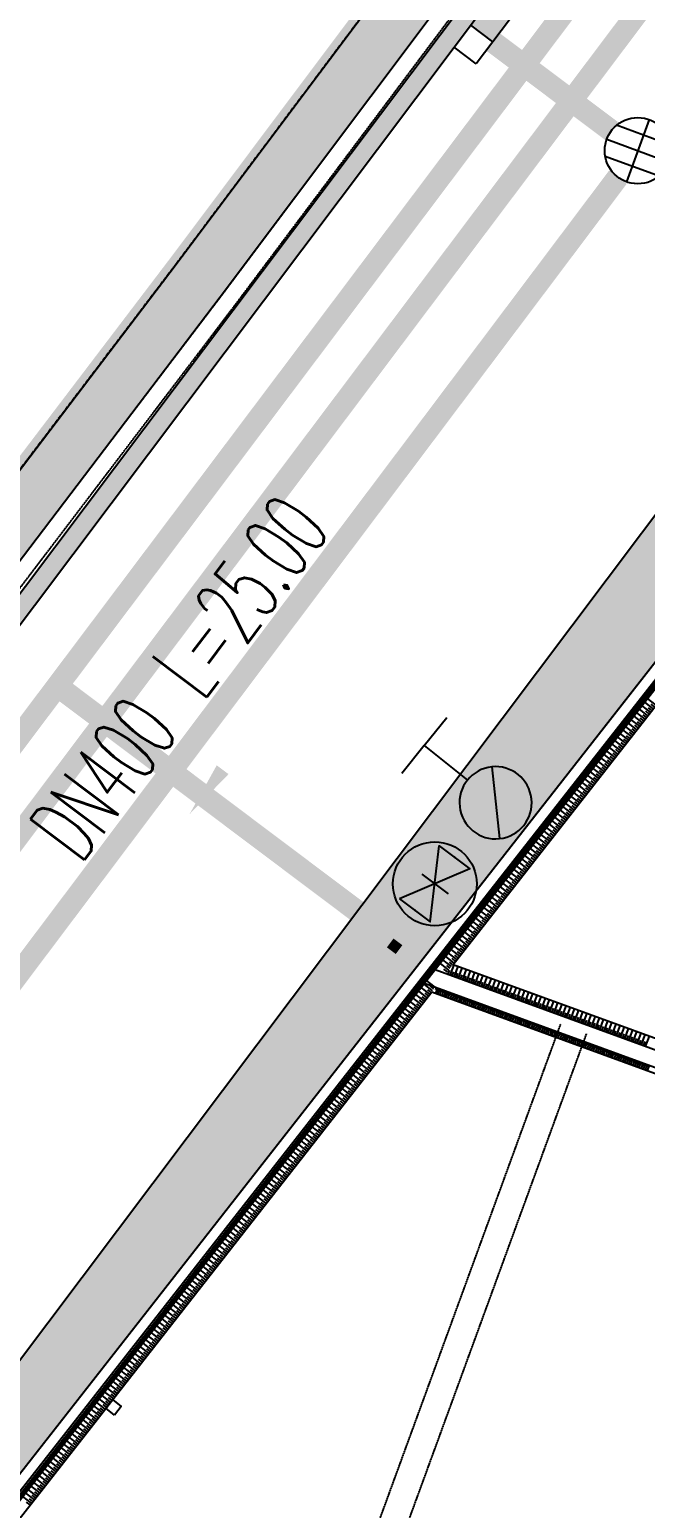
# Model space of a CAD drawing. Extents: x -111898 to 889894, y -2 to 1194865.
# Drawn here: x 615831 to 626985, y 1000651 to 1027442 of the extents above; entities that cross this region are included whole.
import ezdxf

# ---------------------------------------------------------------- set-up
doc = ezdxf.new("R2010")
doc.units = 0
doc.header["$LTSCALE"] = 10
doc.header["$MEASUREMENT"] = 0
for name, pattern in [('10平面$0$DASH', [0.35, 0.25, -0.1]), ('CENTER', [50.8, 31.75, -6.35, 6.35, -6.35]), ('DASH', [0.35, 0.25, -0.1])]:
    doc.linetypes.add(name, pattern=pattern)
doc.layers.get('Defpoints').update_dxf_attribs({"color": 210})
for name, color, linetype in [('0-WALL', 252, 'Continuous'), ('10平面$0$99平面图例外参$0$A-HATCH-2', 251, 'Continuous'), ('10平面$0$A-LIN-V', 9, 'Continuous'), ('10平面$0$A-加建区域', 252, 'Continuous'), ('DIM_雨水', 4, 'Continuous'), ('EQUIP_消火栓', 7, 'Continuous'), ('FM_ZF消防', 1, 'Continuous'), ('Gps-ZF雨水', 4, 'TG_Y'), ('TEXT_雨水', 4, 'Continuous'), ('TWT_雨水口', 4, 'Continuous'), ('WALL', 252, 'Continuous'), ('WELL_雨水', 4, 'Continuous')]:
    doc.layers.add(name, color=color, linetype=linetype)
doc.layers.add('GPS-ZF消防', color=1, linetype='TG_X', lineweight=60)
doc.layers.add('GPS-ZF给水', color=3, linetype='TG_J', lineweight=60)
doc.styles.add('_TWT_PIPEDN', font='SIMPLEX', dxfattribs={"width": 0.6, "height": 3, "bigfont": 'HZTXT'})
doc.styles.add('TG_LINETYPE', font='SIMPLEX', dxfattribs={"width": 0.8, "height": 3.5, "bigfont": 'HZTXT'})
doc.linetypes.add('TG_J', pattern='A,2,-0.3,["J",TG_LINETYPE,S=0.1,R=0,X=-0.23,Y=-0.15],0', length=2.3)
doc.linetypes.add('TG_WX', pattern='A,3,-0.6,["WX",TG_LINETYPE,S=0.1,R=0,X=-0.52,Y=-0.15],0', length=3.6)
doc.linetypes.add('TG_X', pattern='A,5,-0.3,["X",TG_LINETYPE,S=0.1,R=0,X=-0.23,Y=-0.15],0', length=5.3)
doc.linetypes.add('TG_Y', pattern='A,2,-0.3,["Y",TG_LINETYPE,S=0.1,R=0,X=-0.25,Y=-0.15],0', length=2.3)
pattern_1 = [(359.79974, (-824318.4, 704905.5), (1605.5824, 1594.398), [240, -48, 64, -48, 240, -960]), (359.79974, (-824398.3, 704953.8), (1605.5824, 1594.398), [160, -120, 240, -120, 160, -800]), (359.79974, (-823836, 705591.9), (1605.5824, 1594.398), [200, -80, 200, -1120]), (359.79974, (-824634.9, 705914.7), (1605.5824, 1594.398), [80, -160, 80, -1280]), (89.79974, (-824474.9, 705914.1), (-1594.398, 1605.5824), [144, -1456]), (89.79974, (-823998.3, 704952.4), (-1594.398, 1605.5824), [160, -1440]), (89.79974, (-823596, 705591), (-1594.398, 1605.5824), [160, -1440]), (44.79974, (-823790.3, 704935.7), (5.5922, 1599.9902), [160, -2102.7417]), (134.79974, (-824206.3, 704937.2), (-1599.9902, 5.5922), [160, -2102.7417]), (63.23469, (-823838.3, 704943.9), (5.5922, 1599.99023), [160, -3417.7088]), (75.7635, (-823918.27, 704952.15), (5.59221, 1599.99023), [160, -6436.969]), (75.7635, (-823516.03, 705590.75), (5.59221, 1599.99023), [128, -6468.969]), (75.7635, (-824442.9, 705914), (5.59221, 1599.99023), [112, -6484.969]), (103.835987, (-824078.27, 704952.7), (5.59221, 1599.99023), [160, -6436.969]), (103.835987, (-823676.03, 705591.3), (5.59221, 1599.99023), [128, -6468.969]), (103.835987, (-824506.9, 705914.2), (5.59221, 1599.99023), [112, -6484.969]), (116.364795, (-824158.3, 704945), (5.5922, 1599.99023), [160, -3417.7069])]

# ---------------------------------------------------------------- blocks, each defined once
blk = doc.blocks.new('10平面$0$99平面图例外参$0$$LinePat$填挖边坡')
at = {"color": 0}
for p, q in [((0, 0), (0, -1500)), ((300, 0), (300, -600))]:
    blk.add_line(p, q, dxfattribs=at)
at = {"layer": 'Defpoints', "color": 0}
blk.add_point((600, 0), dxfattribs=at)
blk = doc.blocks.new('$TwtSys$00000424')
for p, q in [((-500, 250), (500, 250)), ((-500, -250), (-500, 250)), ((0, -250), (0, 250)), ((500, 250), (500, -250)), ((500, -250), (-500, -250))]:
    blk.add_line(p, q)
blk.add_solid([(0, 250), (500, 250), (0, -250), (500, -250)])
blk = doc.blocks.new('$TWTSYS$00000375')
for p, q in [((0, 0.5, 0), (0, -0.5, 0)), ((0.433, 0.25, 0), (-0.433, 0.25, 0)), ((-0.5, 0, 0), (0.5, 0, 0)), ((0.433, -0.25, 0), (-0.433, -0.25, 0))]:
    blk.add_line(p, q)
blk.add_circle((0, 0, 0), 0.5)
blk = doc.blocks.new('$VALVE$00000296')
for points in [[(-125, 72.2), (-125, -72.2), (125, 72.2), (125, -72.2), (-125, 72.2)], [(0, 60.2), (0, -63.6)]]:
    blk.add_lwpolyline(points)
for p in [(-125, 0), (125, 0)]:
    blk.add_point(p)
blk = doc.blocks.new('$TwtSys$00000385')
for p, q in [((0, 331.4), (-130, 331.4)), ((0, 331.4), (0, 130.8)), ((0, 331.4), (130, 331.4)), ((92.5, 92.5), (-92.5, -92.5))]:
    blk.add_line(p, q)
for start, end in [(315, 135), (135, 315)]:
    blk.add_arc((0, 0), 130.8, start, end)
at = {"color": 0}
for points in [[(-33.9, 126.5), (-126.5, 33.9), (33.9, 126.5), (-126.5, -33.9)], [(-92.6, 92.6), (-92.6, 92.6), (-33.9, 126.5), (-126.5, 33.9)], [(33.9, 126.5), (-126.5, -33.9), (92.6, 92.6), (-92.6, -92.6)]]:
    blk.add_solid(points, dxfattribs=at)

msp = doc.modelspace()

# ---------------------------------------------------------------- hatches: boundary and pattern name
at = {"layer": '0-WALL'}
h = msp.add_hatch(dxfattribs=at)
h.set_pattern_fill('草坪或沼泽', color=8, scale=400, angle=-0.200257)
h.set_pattern_definition(pattern_1)
h.paths.add_polyline_path([(696130.98, 804098.61), (669562.33, 731379.54), (607880.43, 745535.24), (522571.73, 770781.34), (445339.53, 792957.04), (609790.27, 1011755.57), (618487.23, 1023194.24), (653205.56, 1069507.99), (721439.16, 1038957.87), (738262.84, 1027590.63), (761400.89, 1017231.07), (768403.04, 1001909.04), (737294.43, 916764), (736355.16, 917107.18), (742257.75, 933262.65), (741788.31, 933434.17), (745346.31, 941716.12), (767322.91, 1001866.69), (760648.1, 1016472.46), (737774.94, 1026713.42), (720951.27, 1038080.66), (653526.34, 1068268.72), (619285.33, 1022591.71), (610587.99, 1011152.54), (447011.62, 793517.34), (522851.61, 771741.38), (608134.4, 746502.95), (668925.9, 732551.6), (695191.71, 804441.78)])
h.paths.add_polyline_path([(702359.45, 821146.08), (701420.18, 821489.25), (703324.3, 826702.56), (702855.23, 826873.89), (706411.93, 835156.24), (730109.53, 900012.74), (731048.81, 899669.57)])
h = msp.add_hatch(dxfattribs=at)
h.set_pattern_fill('草坪或沼泽', color=8, scale=400, angle=-0.200257)
h.set_pattern_definition([(359.79974, (-824318.4, 704905.5), (1605.5824, 1594.398), [240, -48, 64, -48, 240, -960]), (359.79974, (-824398.3, 704953.8), (1605.5824, 1594.398), [160, -120, 240, -120, 160, -800]), (359.79974, (-823836, 705591.9), (1605.5824, 1594.398), [200, -80, 200, -1120]), (359.79974, (-824634.9, 705914.7), (1605.5824, 1594.398), [80, -160, 80, -1280]), (89.79974, (-824474.9, 705914.1), (-1594.398, 1605.5824), [144, -1456]), (89.79974, (-823998.3, 704952.4), (-1594.398, 1605.5824), [160, -1440]), (89.79974, (-823596, 705591), (-1594.398, 1605.5824), [160, -1440]), (44.79974, (-823790.3, 704935.7), (5.5922, 1599.9902), [160, -2102.7417]), (134.79974, (-824206.3, 704937.2), (-1599.9902, 5.5922), [160, -2102.7417]), (63.23469, (-823838.3, 704943.9), (5.5922, 1599.99023), [160, -3417.7088]), (75.7635, (-823918.27, 704952.15), (5.59221, 1599.99023), [160, -6436.969]), (75.7635, (-823516.03, 705590.75), (5.59221, 1599.99023), [128, -6468.969]), (75.7635, (-824442.9, 705914), (5.59221, 1599.99023), [112, -6484.969]), (103.835987, (-824078.27, 704952.7), (5.59221, 1599.99023), [160, -6436.969]), (103.835987, (-823676.03, 705591.3), (5.59221, 1599.99023), [128, -6468.969]), (103.835987, (-824506.9, 705914.2), (5.59221, 1599.99023), [112, -6484.969]), (116.364795, (-824158.3, 704945), (5.5922, 1599.99023), [160, -3417.7069])])
edge = h.paths.add_edge_path()
edge.add_line((741503.08, 933538.38), (741712.87, 934018.57))
edge.add_line((741712.87, 934018.57), (745060.96, 941812.89))
edge.add_line((745060.96, 941812.89), (766890.86, 1001849.76))
edge.add_line((766890.86, 1001849.76), (760346.98, 1016169.02))
edge.add_line((760346.98, 1016169.02), (737579.78, 1026362.54))
edge.add_line((737579.78, 1026362.54), (720756.11, 1037729.77))
edge.add_line((720756.11, 1037729.77), (653654.65, 1067773.01))
edge.add_line((653654.65, 1067773.01), (467795.25, 820503.81))
edge.add_line((467795.25, 820503.81), (468143.58, 820404.89))
edge.add_line((468143.58, 820404.89), (647181.92, 1058601.18))
edge.add_line((647181.92, 1058601.18), (648464.56, 1058132.56))
edge.add_line((648464.56, 1058132.56), (650350.23, 1063296.8))
edge.add_line((650350.23, 1063296.8), (720796.15, 1037558.69))
edge.add_line((720796.15, 1037558.69), (718909.6, 1032395.07))
edge.add_line((718909.6, 1032395.07), (725484.49, 1029992.9))
edge.add_line((725484.49, 1029992.9), (726513.26, 1032808.65))
edge.add_line((726513.26, 1032808.65), (729331.07, 1031779.14))
edge.add_line((729331.07, 1031779.14), (728302.36, 1028963.46))
edge.add_line((728302.36, 1028963.46), (747084.56, 1022101.19))
edge.add_line((747084.56, 1022101.19), (755217.14, 1018452.95))
edge.add_arc((743028.5, 1006160.87), 17310.64, -14.619994, 45.242091, ccw=False)
edge.add_line((759778.64, 1001791.54), (760685.99, 1001458.08))
edge.add_line((760685.99, 1001458.08), (765094.65, 999847.31))
edge.add_line((765094.65, 999847.31), (740941.69, 933744.02))
edge.add_line((740941.69, 933744.02), (741503.08, 933538.38))
h = msp.add_hatch(dxfattribs=at)
h.set_pattern_fill('草坪或沼泽', color=8, scale=400, angle=-0.200257)
h.set_pattern_definition(pattern_1)
edge = h.paths.add_edge_path()
edge.add_line((603199.85, 981886.33), (605589.45, 988426.73))
edge.add_line((605589.45, 988426.73), (652393.87, 1048233.38))
edge.add_line((652393.87, 1048233.38), (660764.58, 1045175.06))
edge.add_line((660764.58, 1045175.06), (660781.63, 1045221.72))
edge.add_arc((658997.01, 1045873.74), 1900, -20.070288, 69.930039)
edge.add_line((659649.03, 1047658.36), (658395.23, 1048116.44))
edge.add_arc((654982.82, 1038180.77), 10505.34, 71.044954, 143.375781)
edge.add_line((646551.59, 1044447.88), (600318.87, 982938.92))
edge.add_line((600318.87, 982938.92), (603199.85, 981886.33))
at = {"layer": 'GPS-ZF消防', "linetype": 'TG_WX'}
for points in [[(622422.84, 1010975.19), (622302.67, 1010815.32), (622462.54, 1010695.15)], [(622422.84, 1010975.19), (622582.71, 1010855.03), (622462.54, 1010695.15)]]:
    msp.add_hatch(color=256, dxfattribs=at).paths.add_polyline_path(points)

# ---------------------------------------------------------------- linework, layer by layer
at = {"layer": '0-WALL'}
for p, q in [((653654.65, 1067773.01), (467795.25, 820503.81)), ((468143.58, 820404.89), (647181.92, 1058601.18))]:
    msp.add_line(p, q, dxfattribs=at)
at = {"layer": '0-WALL', "color": 1, "linetype": 'DASH', "ltscale": 3, "const_width": 300}
msp.add_lwpolyline([(768403.04, 1001909.04), (761400.89, 1017231.07), (738262.84, 1027590.63), (721439.16, 1038957.87), (653205.56, 1069507.99), (618487.23, 1023194.24), (609790.27, 1011755.57), (445339.53, 792957.04), (522571.73, 770781.34), (607880.43, 745535.24), (669562.33, 731379.54)], close=True, dxfattribs=at)
at = {"layer": '0-WALL', "linetype": 'CENTER', "ltscale": 0.2}
msp.add_lwpolyline([(768403.04, 1001909.04), (761400.89, 1017231.07), (738262.84, 1027590.63), (721439.16, 1038957.87), (653205.56, 1069507.99), (618487.23, 1023194.24), (609790.27, 1011755.57), (445339.53, 792957.04), (522571.73, 770781.34), (607880.43, 745535.24), (669562.33, 731379.54)], close=True, dxfattribs=at)
at = {"layer": '0-WALL'}
msp.add_lwpolyline([(445339.53, 792957.04), (609790.27, 1011755.57), (618487.23, 1023194.24), (653205.56, 1069507.99), (721439.16, 1038957.87), (738262.84, 1027590.63), (761400.89, 1017231.07), (768403.04, 1001909.04), (737294.43, 916764), (736355.16, 917107.18), (742257.75, 933262.65), (741788.31, 933434.17), (745346.31, 941716.12), (767322.91, 1001866.69), (760648.1, 1016472.46), (737774.94, 1026713.42), (720951.27, 1038080.66), (653526.34, 1068268.72), (619285.33, 1022591.71), (610587.99, 1011152.54), (447011.62, 793517.34)], dxfattribs=at)
at = {"layer": '0-WALL', "linetype": 'DASH'}
for points in [[(691451.01, 794203.39), (668925.9, 732551.6), (608134.4, 746502.95), (522851.61, 771741.38), (447011.62, 793517.34), (610587.99, 1011152.54), (619285.33, 1022591.71), (653526.34, 1068268.72), (720951.27, 1038080.66), (737774.94, 1026713.42), (755564.15, 1018748.69), (760648.1, 1016472.46), (767322.91, 1001866.69), (745344.86, 941712.2), (741785.02, 933426.51)], [(691169.23, 794306.34), (668734.97, 732903.21), (608210.59, 746793.26), (522935.58, 772029.4), (447513.25, 793685.43), (610827.31, 1010971.63), (619524.76, 1022410.95), (653622.57, 1067896.93), (720804.9, 1037817.49), (737628.57, 1026450.26), (755441.56, 1018474.88), (760422.26, 1016244.88), (766998.88, 1001853.99), (745065.93, 941822.97), (741509.38, 933544.93)]]:
    msp.add_lwpolyline(points, dxfattribs=at)
at = {"layer": '0-WALL'}
msp.add_lwpolyline([(603199.85, 981886.33), (605589.45, 988426.73), (652393.87, 1048233.38), (660764.58, 1045175.06), (660781.63, 1045221.72, 0.41421524), (659649.03, 1047658.36), (658395.23, 1048116.44, 0.32651635), (646551.59, 1044447.88), (600318.87, 982938.92)], format="xyb", close=True, dxfattribs=at)
at = {"layer": '10平面$0$A-LIN-V', "color": 8}
for p, q in [((623503.94, 1010506.56), (645006.11, 1037982.03)), ((606031.95, 988180.86), (623115.18, 1010009.8))]:
    msp.add_line(p, q, dxfattribs=at)
at = {"layer": '10平面$0$A-加建区域'}
for p, q in [((623503.94, 1010506.56), (640458.38, 1004312.08)), ((623115.18, 1010009.8), (640252.47, 1003748.52))]:
    msp.add_line(p, q, dxfattribs=at)
at = {"layer": 'Defpoints', "color": 1}
msp.add_lwpolyline([(617368.98, 1002342.79), (617211.47, 1002466.06), (617334.73, 1002623.56), (617492.24, 1002500.3)], close=True, dxfattribs=at)
at = {"layer": 'DIM_雨水'}
msp.add_lwpolyline([(620551.24, 1015679.48, 0, 0, 0), (618731.12, 1013230.96, 0, 266.67, 0), (619327.71, 1014033.52, 0, 0, 0)], format="xyseb", dxfattribs=at)
at = {"layer": 'FM_ZF消防'}
msp.add_circle((623170.64, 1011965.76), 760.12, dxfattribs=at)
at = {"layer": 'GPS-ZF消防', "linetype": 'TG_WX', "ltscale": 0.1, "const_width": 400}
for points in [[(616334.42, 1015551.5), (644324.8, 1052765.32)], [(584824.36, 973658.2), (616334.42, 1015551.5)], [(616334.42, 1015551.5), (617189.64, 1014908.68)], [(617189.64, 1014908.68), (622422.84, 1010975.19)], [(623529.19, 1012447.11), (623965.5, 1013027.59)], [(622422.84, 1010975.19), (622808.18, 1011487.87)]]:
    msp.add_lwpolyline(points, dxfattribs=at)
at = {"layer": 'GPS-ZF给水', "ltscale": 0.1, "const_width": 400}
for points in [[(617189.64, 1014908.68), (643811.9, 1050307.76)], [(576699.15, 961069.32), (617189.64, 1014908.68)]]:
    msp.add_lwpolyline(points, dxfattribs=at)
at = {"layer": 'Gps-ZF雨水', "ltscale": 0.1, "const_width": 400}
for points in [[(626368.14, 1025607.56), (624220.55, 1027220.73)], [(612181.93, 1005746.7), (626487.24, 1024767.69)]]:
    msp.add_lwpolyline(points, dxfattribs=at)
at = {"layer": 'WALL', "color": 8}
for p, q in [((622990.91, 1010337.8), (634653.67, 1025240.46)), ((623017.17, 1010317.25), (634679.92, 1025219.92)), ((623043.42, 1010296.71), (634706.17, 1025199.37)), ((623069.67, 1010276.16), (634732.42, 1025178.83)), ((605766.45, 988328.38), (622990.91, 1010337.8)), ((605795.95, 988311.99), (623017.17, 1010317.25)), ((605825.45, 988295.6), (623043.42, 1010296.71)), ((605854.95, 988279.21), (623069.67, 1010276.16)), ((623176.85, 1010413.13), (640389.74, 1004124.23)), ((622982.47, 1010164.75), (640286.79, 1003842.44))]:
    msp.add_line(p, q, dxfattribs=at)
at = {"layer": 'WALL', "color": 8, "linetype": '10平面$0$DASH'}
for p, q in [((609905.08, 966873.59), (625450.8, 1009422.62)), ((610374.71, 966702), (625920.44, 1009251.04))]:
    msp.add_line(p, q, dxfattribs=at)
at = {"layer": 'WALL', "color": 8}
msp.add_lwpolyline([(604744.12, 986113.05), (605589.45, 988426.73), (643379.76, 1036715.16), (643616.01, 1036530.27)], dxfattribs=at)

# ---------------------------------------------------------------- block references
at = {"layer": '10平面$0$99平面图例外参$0$A-HATCH-2', "color": 8}
for p, xscale, yscale, zscale, rotation in [((627029.03, 1015010.92), 0.1335589902895407, 0.1333333333333333, 0.1333333333333333, 231.9534248527315), ((627078.42, 1015074.03), 0.1335589902895407, 0.1333333333333333, 0.1333333333333333, 231.9534248527315), ((627127.81, 1015137.14), 0.1335589902895407, 0.1333333333333333, 0.1333333333333333, 231.9534248527315), ((627177.19, 1015200.24), 0.1335589902895407, 0.1333333333333333, 0.1333333333333333, 231.9534248527315), ((626831.48, 1014758.49), 0.1335589902895407, 0.1333333333333333, 0.1333333333333333, 231.9534248527315), ((626880.87, 1014821.6), 0.1335589902895407, 0.1333333333333333, 0.1333333333333333, 231.9534248527315), ((626930.26, 1014884.71), 0.1335589902895407, 0.1333333333333333, 0.1333333333333333, 231.9534248527315), ((626979.64, 1014947.81), 0.1335589902895407, 0.1333333333333333, 0.1333333333333333, 231.9534248527315), ((626584.54, 1014442.96), 0.1335589902895407, 0.1333333333333333, 0.1333333333333333, 231.9534248527315), ((626633.93, 1014506.06), 0.1335589902895407, 0.1333333333333333, 0.1333333333333333, 231.9534248527315), ((626683.32, 1014569.17), 0.1335589902895407, 0.1333333333333333, 0.1333333333333333, 231.9534248527315), ((626732.71, 1014632.28), 0.1335589902895407, 0.1333333333333333, 0.1333333333333333, 231.9534248527315), ((626782.09, 1014695.39), 0.1335589902895407, 0.1333333333333333, 0.1333333333333333, 231.9534248527315), ((626386.99, 1014190.53), 0.1335589902895407, 0.1333333333333333, 0.1333333333333333, 231.9534248527315), ((626436.38, 1014253.63), 0.1335589902895407, 0.1333333333333333, 0.1333333333333333, 231.9534248527315), ((626485.77, 1014316.74), 0.1335589902895407, 0.1333333333333333, 0.1333333333333333, 231.9534248527315), ((626535.15, 1014379.85), 0.1335589902895407, 0.1333333333333333, 0.1333333333333333, 231.9534248527315), ((626189.44, 1013938.1), 0.1335589902895407, 0.1333333333333333, 0.1333333333333333, 231.9534248527315), ((626238.83, 1014001.2), 0.1335589902895407, 0.1333333333333333, 0.1333333333333333, 231.9534248527315), ((626288.22, 1014064.31), 0.1335589902895407, 0.1333333333333333, 0.1333333333333333, 231.9534248527315), ((626337.6, 1014127.42), 0.1335589902895407, 0.1333333333333333, 0.1333333333333333, 231.9534248527315), ((625991.89, 1013685.67), 0.1335589902895407, 0.1333333333333333, 0.1333333333333333, 231.9534248527315), ((626041.28, 1013748.77), 0.1335589902895407, 0.1333333333333333, 0.1333333333333333, 231.9534248527315), ((626090.67, 1013811.88), 0.1335589902895407, 0.1333333333333333, 0.1333333333333333, 231.9534248527315), ((626140.05, 1013874.99), 0.1335589902895407, 0.1333333333333333, 0.1333333333333333, 231.9534248527315), ((625744.95, 1013370.13), 0.1335589902895407, 0.1333333333333333, 0.1333333333333333, 231.9534248527315), ((625794.34, 1013433.24), 0.1335589902895407, 0.1333333333333333, 0.1333333333333333, 231.9534248527315), ((625843.73, 1013496.34), 0.1335589902895407, 0.1333333333333333, 0.1333333333333333, 231.9534248527315), ((625893.12, 1013559.45), 0.1335589902895407, 0.1333333333333333, 0.1333333333333333, 231.9534248527315), ((625942.5, 1013622.56), 0.1335589902895407, 0.1333333333333333, 0.1333333333333333, 231.9534248527315), ((625547.4, 1013117.7), 0.1335589902895407, 0.1333333333333333, 0.1333333333333333, 231.9534248527315), ((625596.79, 1013180.81), 0.1335589902895407, 0.1333333333333333, 0.1333333333333333, 231.9534248527315), ((625646.18, 1013243.91), 0.1335589902895407, 0.1333333333333333, 0.1333333333333333, 231.9534248527315), ((625695.57, 1013307.02), 0.1335589902895407, 0.1333333333333333, 0.1333333333333333, 231.9534248527315), ((625349.85, 1012865.27), 0.1335589902895407, 0.1333333333333333, 0.1333333333333333, 231.9534248527315), ((625399.24, 1012928.38), 0.1335589902895407, 0.1333333333333333, 0.1333333333333333, 231.9534248527315), ((625448.63, 1012991.48), 0.1335589902895407, 0.1333333333333333, 0.1333333333333333, 231.9534248527315), ((625498.02, 1013054.59), 0.1335589902895407, 0.1333333333333333, 0.1333333333333333, 231.9534248527315), ((625152.3, 1012612.84), 0.1335589902895407, 0.1333333333333333, 0.1333333333333333, 231.9534248527315), ((625201.69, 1012675.95), 0.1335589902895407, 0.1333333333333333, 0.1333333333333333, 231.9534248527315), ((625251.08, 1012739.05), 0.1335589902895407, 0.1333333333333333, 0.1333333333333333, 231.9534248527315), ((625300.47, 1012802.16), 0.1335589902895407, 0.1333333333333333, 0.1333333333333333, 231.9534248527315), ((624905.36, 1012297.3), 0.1335589902895407, 0.1333333333333333, 0.1333333333333333, 231.9534248527315), ((624954.75, 1012360.41), 0.1335589902895407, 0.1333333333333333, 0.1333333333333333, 231.9534248527315), ((625004.14, 1012423.52), 0.1335589902895407, 0.1333333333333333, 0.1333333333333333, 231.9534248527315), ((625053.53, 1012486.63), 0.1335589902895407, 0.1333333333333333, 0.1333333333333333, 231.9534248527315), ((625102.91, 1012549.73), 0.1335589902895407, 0.1333333333333333, 0.1333333333333333, 231.9534248527315), ((624707.81, 1012044.87), 0.1335589902895407, 0.1333333333333333, 0.1333333333333333, 231.9534248527315), ((624757.2, 1012107.98), 0.1335589902895407, 0.1333333333333333, 0.1333333333333333, 231.9534248527315), ((624806.59, 1012171.09), 0.1335589902895407, 0.1333333333333333, 0.1333333333333333, 231.9534248527315), ((624855.98, 1012234.2), 0.1335589902895407, 0.1333333333333333, 0.1333333333333333, 231.9534248527315), ((624510.26, 1011792.44), 0.1335589902895407, 0.1333333333333333, 0.1333333333333333, 231.9534248527315), ((624559.65, 1011855.55), 0.1335589902895407, 0.1333333333333333, 0.1333333333333333, 231.9534248527315), ((624609.04, 1011918.66), 0.1335589902895407, 0.1333333333333333, 0.1333333333333333, 231.9534248527315), ((624658.43, 1011981.77), 0.1335589902895407, 0.1333333333333333, 0.1333333333333333, 231.9534248527315), ((624312.71, 1011540.01), 0.1335589902895407, 0.1333333333333333, 0.1333333333333333, 231.9534248527315), ((624362.1, 1011603.12), 0.1335589902895407, 0.1333333333333333, 0.1333333333333333, 231.9534248527315), ((624411.49, 1011666.23), 0.1335589902895407, 0.1333333333333333, 0.1333333333333333, 231.9534248527315), ((624460.88, 1011729.34), 0.1335589902895407, 0.1333333333333333, 0.1333333333333333, 231.9534248527315), ((624065.78, 1011224.48), 0.1335589902895407, 0.1333333333333333, 0.1333333333333333, 231.9534248527315), ((624115.16, 1011287.58), 0.1335589902895407, 0.1333333333333333, 0.1333333333333333, 231.9534248527315), ((624164.55, 1011350.69), 0.1335589902895407, 0.1333333333333333, 0.1333333333333333, 231.9534248527315), ((624213.94, 1011413.8), 0.1335589902895407, 0.1333333333333333, 0.1333333333333333, 231.9534248527315), ((624263.33, 1011476.91), 0.1335589902895407, 0.1333333333333333, 0.1333333333333333, 231.9534248527315), ((623868.23, 1010972.05), 0.1335589902895407, 0.1333333333333333, 0.1333333333333333, 231.9534248527315), ((623917.61, 1011035.15), 0.1335589902895407, 0.1333333333333333, 0.1333333333333333, 231.9534248527315), ((623967, 1011098.26), 0.1335589902895407, 0.1333333333333333, 0.1333333333333333, 231.9534248527315), ((624016.39, 1011161.37), 0.1335589902895407, 0.1333333333333333, 0.1333333333333333, 231.9534248527315), ((623670.67, 1010719.62), 0.1335589902895407, 0.1333333333333333, 0.1333333333333333, 231.9534248527315), ((623720.06, 1010782.72), 0.1335589902895407, 0.1333333333333333, 0.1333333333333333, 231.9534248527315), ((623769.45, 1010845.83), 0.1335589902895407, 0.1333333333333333, 0.1333333333333333, 231.9534248527315), ((623818.84, 1010908.94), 0.1335589902895407, 0.1333333333333333, 0.1333333333333333, 231.9534248527315), ((623473.12, 1010467.19), 0.1335589902895407, 0.1333333333333333, 0.1333333333333333, 231.9534248527315), ((623522.51, 1010530.29), 0.1335589902895407, 0.1333333333333333, 0.1333333333333333, 231.9534248527315), ((623571.9, 1010593.4), 0.1335589902895407, 0.1333333333333333, 0.1333333333333333, 231.9534248527315), ((623621.29, 1010656.51), 0.1335589902895407, 0.1333333333333333, 0.1333333333333333, 231.9534248527315), ((623423.74, 1010404.08), 0.1335589902895407, 0.1333333333333333, 0.1333333333333333, 231.9534248527315), ((623449.64, 1010313.46), 0.1335951653828406, 0.1333333333333333, 0.1333333333333333, 159.9297114354072), ((623524.93, 1010285.96), 0.1335951653828406, 0.1333333333333333, 0.1333333333333333, 159.9297114354072), ((623600.22, 1010258.45), 0.1335951653828406, 0.1333333333333333, 0.1333333333333333, 159.9297114354072), ((623675.51, 1010230.94), 0.1335951653828406, 0.1333333333333333, 0.1333333333333333, 159.9297114354072), ((623750.8, 1010203.43), 0.1335951653828406, 0.1333333333333333, 0.1333333333333333, 159.9297114354072), ((623826.09, 1010175.93), 0.1335951653828406, 0.1333333333333333, 0.1333333333333333, 159.9297114354072), ((623901.37, 1010148.42), 0.1335951653828406, 0.1333333333333333, 0.1333333333333333, 159.9297114354072), ((623976.66, 1010120.91), 0.1335951653828406, 0.1333333333333333, 0.1333333333333333, 159.9297114354072), ((624051.95, 1010093.4), 0.1335951653828406, 0.1333333333333333, 0.1333333333333333, 159.9297114354072), ((624127.24, 1010065.9), 0.1335951653828406, 0.1333333333333333, 0.1333333333333333, 159.9297114354072), ((623031.72, 1009903.16), 0.1336410553708822, 0.1333333333333333, 0.1333333333333333, 231.9534248527314), ((623081.13, 1009966.3), 0.1336410553708822, 0.1333333333333333, 0.1333333333333333, 231.9534248527314), ((623130.55, 1010029.45), 0.1336410553708822, 0.1333333333333333, 0.1333333333333333, 231.9534248527314), ((623179.97, 1010092.59), 0.1336410553708822, 0.1333333333333333, 0.1333333333333333, 231.9534248527314), ((623217.57, 1010078.86), -0.06671371092303546, 0.06666666666666667, 0.06666666666666667, 339.929711433779), ((623255.16, 1010065.12), -0.06671371092303546, 0.06666666666666667, 0.06666666666666667, 339.929711433779), ((623292.76, 1010051.39), -0.06671371092303546, 0.06666666666666667, 0.06666666666666667, 339.929711433779), ((623330.36, 1010037.65), -0.06671371092303546, 0.06666666666666667, 0.06666666666666667, 339.929711433779), ((623367.96, 1010023.91), -0.06671371092303546, 0.06666666666666667, 0.06666666666666667, 339.929711433779), ((623405.55, 1010010.18), -0.06671371092303546, 0.06666666666666667, 0.06666666666666667, 339.929711433779), ((623443.15, 1009996.44), -0.06671371092303546, 0.06666666666666667, 0.06666666666666667, 339.929711433779), ((624202.53, 1010038.39), 0.1335951653828406, 0.1333333333333333, 0.1333333333333333, 159.9297114354072), ((624277.82, 1010010.88), 0.1335951653828406, 0.1333333333333333, 0.1333333333333333, 159.9297114354072), ((624353.11, 1009983.37), 0.1335951653828406, 0.1333333333333333, 0.1333333333333333, 159.9297114354072), ((624428.4, 1009955.86), 0.1335951653828406, 0.1333333333333333, 0.1333333333333333, 159.9297114354072), ((624503.69, 1009928.36), 0.1335951653828406, 0.1333333333333333, 0.1333333333333333, 159.9297114354072), ((624578.98, 1009900.85), 0.1335951653828406, 0.1333333333333333, 0.1333333333333333, 159.9297114354072), ((624654.27, 1009873.34), 0.1335951653828406, 0.1333333333333333, 0.1333333333333333, 159.9297114354072), ((624729.56, 1009845.83), 0.1335951653828406, 0.1333333333333333, 0.1333333333333333, 159.9297114354072), ((624804.85, 1009818.33), 0.1335951653828406, 0.1333333333333333, 0.1333333333333333, 159.9297114354072), ((624880.14, 1009790.82), 0.1335951653828406, 0.1333333333333333, 0.1333333333333333, 159.9297114354072), ((622834.04, 1009650.57), 0.1336410553708822, 0.1333333333333333, 0.1333333333333333, 231.9534248527314), ((622883.46, 1009713.72), 0.1336410553708822, 0.1333333333333333, 0.1333333333333333, 231.9534248527314), ((622932.88, 1009776.86), 0.1336410553708822, 0.1333333333333333, 0.1333333333333333, 231.9534248527314), ((622982.3, 1009840.01), 0.1336410553708822, 0.1333333333333333, 0.1333333333333333, 231.9534248527314), ((623480.75, 1009982.7), -0.06671371092303546, 0.06666666666666667, 0.06666666666666667, 339.929711433779), ((623518.35, 1009968.97), -0.06671371092303546, 0.06666666666666667, 0.06666666666666667, 339.929711433779), ((623555.94, 1009955.23), -0.06671371092303546, 0.06666666666666667, 0.06666666666666667, 339.929711433779), ((623593.54, 1009941.49), -0.06671371092303546, 0.06666666666666667, 0.06666666666666667, 339.929711433779), ((623631.14, 1009927.76), -0.06671371092303546, 0.06666666666666667, 0.06666666666666667, 339.929711433779), ((623668.74, 1009914.02), -0.06671371092303546, 0.06666666666666667, 0.06666666666666667, 339.929711433779), ((623706.33, 1009900.28), -0.06671371092303546, 0.06666666666666667, 0.06666666666666667, 339.929711433779), ((623743.93, 1009886.55), -0.06671371092303546, 0.06666666666666667, 0.06666666666666667, 339.929711433779), ((623781.53, 1009872.81), -0.06671371092303546, 0.06666666666666667, 0.06666666666666667, 339.929711433779), ((623819.13, 1009859.07), -0.06671371092303546, 0.06666666666666667, 0.06666666666666667, 339.929711433779), ((623856.72, 1009845.34), -0.06671371092303546, 0.06666666666666667, 0.06666666666666667, 339.929711433779), ((623894.32, 1009831.6), -0.06671371092303546, 0.06666666666666667, 0.06666666666666667, 339.929711433779), ((623931.92, 1009817.86), -0.06671371092303546, 0.06666666666666667, 0.06666666666666667, 339.929711433779), ((623969.52, 1009804.13), -0.06671371092303546, 0.06666666666666667, 0.06666666666666667, 339.929711433779), ((624007.11, 1009790.39), -0.06671371092303546, 0.06666666666666667, 0.06666666666666667, 339.929711433779), ((624044.71, 1009776.65), -0.06671371092303546, 0.06666666666666667, 0.06666666666666667, 339.929711433779), ((624082.31, 1009762.92), -0.06671371092303546, 0.06666666666666667, 0.06666666666666667, 339.929711433779), ((624119.9, 1009749.18), -0.06671371092303546, 0.06666666666666667, 0.06666666666666667, 339.929711433779), ((624157.5, 1009735.44), -0.06671371092303546, 0.06666666666666667, 0.06666666666666667, 339.929711433779), ((624195.1, 1009721.71), -0.06671371092303546, 0.06666666666666667, 0.06666666666666667, 339.929711433779), ((624955.43, 1009763.31), 0.1335951653828406, 0.1333333333333333, 0.1333333333333333, 159.9297114354072), ((625030.71, 1009735.8), 0.1335951653828406, 0.1333333333333333, 0.1333333333333333, 159.9297114354072), ((625106, 1009708.3), 0.1335951653828406, 0.1333333333333333, 0.1333333333333333, 159.9297114354072), ((625181.29, 1009680.79), 0.1335951653828406, 0.1333333333333333, 0.1333333333333333, 159.9297114354072), ((625256.58, 1009653.28), 0.1335951653828406, 0.1333333333333333, 0.1333333333333333, 159.9297114354072), ((625331.87, 1009625.77), 0.1335951653828406, 0.1333333333333333, 0.1333333333333333, 159.9297114354072), ((625407.16, 1009598.26), 0.1335951653828406, 0.1333333333333333, 0.1333333333333333, 159.9297114354072), ((625482.45, 1009570.76), 0.1335951653828406, 0.1333333333333333, 0.1333333333333333, 159.9297114354072), ((625557.74, 1009543.25), 0.1335951653828406, 0.1333333333333333, 0.1333333333333333, 159.9297114354072), ((625633.03, 1009515.74), 0.1335951653828406, 0.1333333333333333, 0.1333333333333333, 159.9297114354072), ((622636.37, 1009397.99), 0.1336410553708822, 0.1333333333333333, 0.1333333333333333, 231.9534248527314), ((622685.79, 1009461.13), 0.1336410553708822, 0.1333333333333333, 0.1333333333333333, 231.9534248527314), ((622735.21, 1009524.28), 0.1336410553708822, 0.1333333333333333, 0.1333333333333333, 231.9534248527314), ((622784.63, 1009587.43), 0.1336410553708822, 0.1333333333333333, 0.1333333333333333, 231.9534248527314), ((624232.7, 1009707.97), -0.06671371092303546, 0.06666666666666667, 0.06666666666666667, 339.929711433779), ((624270.29, 1009694.23), -0.06671371092303546, 0.06666666666666667, 0.06666666666666667, 339.929711433779), ((624307.89, 1009680.5), -0.06671371092303546, 0.06666666666666667, 0.06666666666666667, 339.929711433779), ((624345.49, 1009666.76), -0.06671371092303546, 0.06666666666666667, 0.06666666666666667, 339.929711433779), ((624383.09, 1009653.02), -0.06671371092303546, 0.06666666666666667, 0.06666666666666667, 339.929711433779), ((624420.68, 1009639.29), -0.06671371092303546, 0.06666666666666667, 0.06666666666666667, 339.929711433779), ((624458.28, 1009625.55), -0.06671371092303546, 0.06666666666666667, 0.06666666666666667, 339.929711433779), ((624495.88, 1009611.81), -0.06671371092303546, 0.06666666666666667, 0.06666666666666667, 339.929711433779), ((624533.48, 1009598.08), -0.06671371092303546, 0.06666666666666667, 0.06666666666666667, 339.929711433779), ((624571.07, 1009584.34), -0.06671371092303546, 0.06666666666666667, 0.06666666666666667, 339.929711433779), ((624608.67, 1009570.6), -0.06671371092303546, 0.06666666666666667, 0.06666666666666667, 339.929711433779), ((624646.27, 1009556.87), -0.06671371092303546, 0.06666666666666667, 0.06666666666666667, 339.929711433779), ((624683.87, 1009543.13), -0.06671371092303546, 0.06666666666666667, 0.06666666666666667, 339.929711433779), ((624721.46, 1009529.39), -0.06671371092303546, 0.06666666666666667, 0.06666666666666667, 339.929711433779), ((624759.06, 1009515.66), -0.06671371092303546, 0.06666666666666667, 0.06666666666666667, 339.929711433779), ((624796.66, 1009501.92), -0.06671371092303546, 0.06666666666666667, 0.06666666666666667, 339.929711433779), ((624834.26, 1009488.18), -0.06671371092303546, 0.06666666666666667, 0.06666666666666667, 339.929711433779), ((624871.85, 1009474.45), -0.06671371092303546, 0.06666666666666667, 0.06666666666666667, 339.929711433779), ((624909.45, 1009460.71), -0.06671371092303546, 0.06666666666666667, 0.06666666666666667, 339.929711433779), ((625708.32, 1009488.23), 0.1335951653828406, 0.1333333333333333, 0.1333333333333333, 159.9297114354072), ((625783.61, 1009460.73), 0.1335951653828406, 0.1333333333333333, 0.1333333333333333, 159.9297114354072), ((625858.9, 1009433.22), 0.1335951653828406, 0.1333333333333333, 0.1333333333333333, 159.9297114354072), ((625934.19, 1009405.71), 0.1335951653828406, 0.1333333333333333, 0.1333333333333333, 159.9297114354072), ((626009.48, 1009378.2), 0.1335951653828406, 0.1333333333333333, 0.1333333333333333, 159.9297114354072), ((626084.77, 1009350.69), 0.1335951653828406, 0.1333333333333333, 0.1333333333333333, 159.9297114354072), ((626160.05, 1009323.19), 0.1335951653828406, 0.1333333333333333, 0.1333333333333333, 159.9297114354072), ((626235.34, 1009295.68), 0.1335951653828406, 0.1333333333333333, 0.1333333333333333, 159.9297114354072), ((626310.63, 1009268.17), 0.1335951653828406, 0.1333333333333333, 0.1333333333333333, 159.9297114354072), ((622389.28, 1009082.26), 0.1336410553708822, 0.1333333333333333, 0.1333333333333333, 231.9534248527314), ((622438.7, 1009145.4), 0.1336410553708822, 0.1333333333333333, 0.1333333333333333, 231.9534248527314), ((622488.12, 1009208.55), 0.1336410553708822, 0.1333333333333333, 0.1333333333333333, 231.9534248527314), ((622537.54, 1009271.69), 0.1336410553708822, 0.1333333333333333, 0.1333333333333333, 231.9534248527314), ((622586.95, 1009334.84), 0.1336410553708822, 0.1333333333333333, 0.1333333333333333, 231.9534248527314), ((624947.05, 1009446.98), -0.06671371092303546, 0.06666666666666667, 0.06666666666666667, 339.929711433779), ((624984.65, 1009433.24), -0.06671371092303546, 0.06666666666666667, 0.06666666666666667, 339.929711433779), ((625022.24, 1009419.5), -0.06671371092303546, 0.06666666666666667, 0.06666666666666667, 339.929711433779), ((625059.84, 1009405.77), -0.06671371092303546, 0.06666666666666667, 0.06666666666666667, 339.929711433779), ((625097.44, 1009392.03), -0.06671371092303546, 0.06666666666666667, 0.06666666666666667, 339.929711433779), ((625135.03, 1009378.29), -0.06671371092303546, 0.06666666666666667, 0.06666666666666667, 339.929711433779), ((625172.63, 1009364.56), -0.06671371092303546, 0.06666666666666667, 0.06666666666666667, 339.929711433779), ((625210.23, 1009350.82), -0.06671371092303546, 0.06666666666666667, 0.06666666666666667, 339.929711433779), ((625247.83, 1009337.08), -0.06671371092303546, 0.06666666666666667, 0.06666666666666667, 339.929711433779), ((625285.42, 1009323.35), -0.06671371092303546, 0.06666666666666667, 0.06666666666666667, 339.929711433779), ((625323.02, 1009309.61), -0.06671371092303546, 0.06666666666666667, 0.06666666666666667, 339.929711433779), ((625360.62, 1009295.87), -0.06671371092303546, 0.06666666666666667, 0.06666666666666667, 339.929711433779), ((625398.22, 1009282.14), -0.06671371092303546, 0.06666666666666667, 0.06666666666666667, 339.929711433779), ((625435.81, 1009268.4), -0.06671371092303546, 0.06666666666666667, 0.06666666666666667, 339.929711433779), ((625473.41, 1009254.66), -0.06671371092303546, 0.06666666666666667, 0.06666666666666667, 339.929711433779), ((625511.01, 1009240.93), -0.06671371092303546, 0.06666666666666667, 0.06666666666666667, 339.929711433779), ((625548.61, 1009227.19), -0.06671371092303546, 0.06666666666666667, 0.06666666666666667, 339.929711433779), ((625586.2, 1009213.45), -0.06671371092303546, 0.06666666666666667, 0.06666666666666667, 339.929711433779), ((625623.8, 1009199.72), -0.06671371092303546, 0.06666666666666667, 0.06666666666666667, 339.929711433779), ((625661.4, 1009185.98), -0.06671371092303546, 0.06666666666666667, 0.06666666666666667, 339.929711433779), ((626385.92, 1009240.66), 0.1335951653828406, 0.1333333333333333, 0.1333333333333333, 159.9297114354072), ((626461.21, 1009213.16), 0.1335951653828406, 0.1333333333333333, 0.1333333333333333, 159.9297114354072), ((626536.5, 1009185.65), 0.1335951653828406, 0.1333333333333333, 0.1333333333333333, 159.9297114354072), ((626611.79, 1009158.14), 0.1335951653828406, 0.1333333333333333, 0.1333333333333333, 159.9297114354072), ((626687.08, 1009130.63), 0.1335951653828406, 0.1333333333333333, 0.1333333333333333, 159.9297114354072), ((626762.37, 1009103.13), 0.1335951653828406, 0.1333333333333333, 0.1333333333333333, 159.9297114354072), ((626837.66, 1009075.62), 0.1335951653828406, 0.1333333333333333, 0.1333333333333333, 159.9297114354072), ((626912.95, 1009048.11), 0.1335951653828406, 0.1333333333333333, 0.1333333333333333, 159.9297114354072), ((626988.24, 1009020.6), 0.1335951653828406, 0.1333333333333333, 0.1333333333333333, 159.9297114354072), ((622191.61, 1008829.67), 0.1336410553708822, 0.1333333333333333, 0.1333333333333333, 231.9534248527314), ((622241.03, 1008892.82), 0.1336410553708822, 0.1333333333333333, 0.1333333333333333, 231.9534248527314), ((622290.45, 1008955.96), 0.1336410553708822, 0.1333333333333333, 0.1333333333333333, 231.9534248527314), ((622339.86, 1009019.11), 0.1336410553708822, 0.1333333333333333, 0.1333333333333333, 231.9534248527314), ((625699, 1009172.24), -0.06671371092303546, 0.06666666666666667, 0.06666666666666667, 339.929711433779), ((625736.59, 1009158.51), -0.06671371092303546, 0.06666666666666667, 0.06666666666666667, 339.929711433779), ((625774.19, 1009144.77), -0.06671371092303546, 0.06666666666666667, 0.06666666666666667, 339.929711433779), ((625811.79, 1009131.03), -0.06671371092303546, 0.06666666666666667, 0.06666666666666667, 339.929711433779), ((625849.39, 1009117.3), -0.06671371092303546, 0.06666666666666667, 0.06666666666666667, 339.929711433779), ((625886.98, 1009103.56), -0.06671371092303546, 0.06666666666666667, 0.06666666666666667, 339.929711433779), ((625924.58, 1009089.82), -0.06671371092303546, 0.06666666666666667, 0.06666666666666667, 339.929711433779), ((625962.18, 1009076.09), -0.06671371092303546, 0.06666666666666667, 0.06666666666666667, 339.929711433779), ((625999.78, 1009062.35), -0.06671371092303546, 0.06666666666666667, 0.06666666666666667, 339.929711433779), ((626037.37, 1009048.61), -0.06671371092303546, 0.06666666666666667, 0.06666666666666667, 339.929711433779), ((626074.97, 1009034.88), -0.06671371092303546, 0.06666666666666667, 0.06666666666666667, 339.929711433779), ((626112.57, 1009021.14), -0.06671371092303546, 0.06666666666666667, 0.06666666666666667, 339.929711433779), ((626150.16, 1009007.4), -0.06671371092303546, 0.06666666666666667, 0.06666666666666667, 339.929711433779), ((626187.76, 1008993.67), -0.06671371092303546, 0.06666666666666667, 0.06666666666666667, 339.929711433779), ((626225.36, 1008979.93), -0.06671371092303546, 0.06666666666666667, 0.06666666666666667, 339.929711433779), ((626262.96, 1008966.19), -0.06671371092303546, 0.06666666666666667, 0.06666666666666667, 339.929711433779), ((626300.55, 1008952.46), -0.06671371092303546, 0.06666666666666667, 0.06666666666666667, 339.929711433779), ((626338.15, 1008938.72), -0.06671371092303546, 0.06666666666666667, 0.06666666666666667, 339.929711433779), ((626375.75, 1008924.98), -0.06671371092303546, 0.06666666666666667, 0.06666666666666667, 339.929711433779), ((621993.94, 1008577.09), 0.1336410553708822, 0.1333333333333333, 0.1333333333333333, 231.9534248527314), ((622043.36, 1008640.23), 0.1336410553708822, 0.1333333333333333, 0.1333333333333333, 231.9534248527314), ((622092.78, 1008703.38), 0.1336410553708822, 0.1333333333333333, 0.1333333333333333, 231.9534248527314), ((622142.19, 1008766.52), 0.1336410553708822, 0.1333333333333333, 0.1333333333333333, 231.9534248527314), ((626413.35, 1008911.25), -0.06671371092303546, 0.06666666666666667, 0.06666666666666667, 339.929711433779), ((626450.94, 1008897.51), -0.06671371092303546, 0.06666666666666667, 0.06666666666666667, 339.929711433779), ((626488.54, 1008883.77), -0.06671371092303546, 0.06666666666666667, 0.06666666666666667, 339.929711433779), ((626526.14, 1008870.04), -0.06671371092303546, 0.06666666666666667, 0.06666666666666667, 339.929711433779), ((626563.74, 1008856.3), -0.06671371092303546, 0.06666666666666667, 0.06666666666666667, 339.929711433779), ((626601.33, 1008842.56), -0.06671371092303546, 0.06666666666666667, 0.06666666666666667, 339.929711433779), ((626638.93, 1008828.83), -0.06671371092303546, 0.06666666666666667, 0.06666666666666667, 339.929711433779), ((626676.53, 1008815.09), -0.06671371092303546, 0.06666666666666667, 0.06666666666666667, 339.929711433779), ((626714.13, 1008801.36), -0.06671371092303546, 0.06666666666666667, 0.06666666666666667, 339.929711433779), ((626751.72, 1008787.62), -0.06671371092303546, 0.06666666666666667, 0.06666666666666667, 339.929711433779), ((626789.32, 1008773.88), -0.06671371092303546, 0.06666666666666667, 0.06666666666666667, 339.929711433779), ((626826.92, 1008760.15), -0.06671371092303546, 0.06666666666666667, 0.06666666666666667, 339.929711433779), ((626864.52, 1008746.41), -0.06671371092303546, 0.06666666666666667, 0.06666666666666667, 339.929711433779), ((626902.11, 1008732.67), -0.06671371092303546, 0.06666666666666667, 0.06666666666666667, 339.929711433779), ((626939.71, 1008718.94), -0.06671371092303546, 0.06666666666666667, 0.06666666666666667, 339.929711433779), ((626977.31, 1008705.2), -0.06671371092303546, 0.06666666666666667, 0.06666666666666667, 339.929711433779), ((627014.91, 1008691.46), -0.06671371092303546, 0.06666666666666667, 0.06666666666666667, 339.929711433779), ((627052.5, 1008677.73), -0.06671371092303546, 0.06666666666666667, 0.06666666666666667, 339.929711433779), ((621796.27, 1008324.5), 0.1336410553708822, 0.1333333333333333, 0.1333333333333333, 231.9534248527314), ((621845.69, 1008387.65), 0.1336410553708822, 0.1333333333333333, 0.1333333333333333, 231.9534248527314), ((621895.1, 1008450.79), 0.1336410553708822, 0.1333333333333333, 0.1333333333333333, 231.9534248527314), ((621944.52, 1008513.94), 0.1336410553708822, 0.1333333333333333, 0.1333333333333333, 231.9534248527314), ((621549.18, 1008008.77), 0.1336410553708822, 0.1333333333333333, 0.1333333333333333, 231.9534248527314), ((621598.6, 1008071.92), 0.1336410553708822, 0.1333333333333333, 0.1333333333333333, 231.9534248527314), ((621648.01, 1008135.06), 0.1336410553708822, 0.1333333333333333, 0.1333333333333333, 231.9534248527314), ((621697.43, 1008198.21), 0.1336410553708822, 0.1333333333333333, 0.1333333333333333, 231.9534248527314), ((621746.85, 1008261.36), 0.1336410553708822, 0.1333333333333333, 0.1333333333333333, 231.9534248527314), ((621351.51, 1007756.19), 0.1336410553708822, 0.1333333333333333, 0.1333333333333333, 231.9534248527314), ((621400.92, 1007819.33), 0.1336410553708822, 0.1333333333333333, 0.1333333333333333, 231.9534248527314), ((621450.34, 1007882.48), 0.1336410553708822, 0.1333333333333333, 0.1333333333333333, 231.9534248527314), ((621499.76, 1007945.62), 0.1336410553708822, 0.1333333333333333, 0.1333333333333333, 231.9534248527314), ((621153.83, 1007503.6), 0.1336410553708822, 0.1333333333333333, 0.1333333333333333, 231.9534248527314), ((621203.25, 1007566.75), 0.1336410553708822, 0.1333333333333333, 0.1333333333333333, 231.9534248527314), ((621252.67, 1007629.89), 0.1336410553708822, 0.1333333333333333, 0.1333333333333333, 231.9534248527314), ((621302.09, 1007693.04), 0.1336410553708822, 0.1333333333333333, 0.1333333333333333, 231.9534248527314), ((620956.16, 1007251.02), 0.1336410553708822, 0.1333333333333333, 0.1333333333333333, 231.9534248527314), ((621005.58, 1007314.16), 0.1336410553708822, 0.1333333333333333, 0.1333333333333333, 231.9534248527314), ((621055, 1007377.31), 0.1336410553708822, 0.1333333333333333, 0.1333333333333333, 231.9534248527314), ((621104.42, 1007440.45), 0.1336410553708822, 0.1333333333333333, 0.1333333333333333, 231.9534248527314), ((620709.07, 1006935.28), 0.1336410553708822, 0.1333333333333333, 0.1333333333333333, 231.9534248527314), ((620758.49, 1006998.43), 0.1336410553708822, 0.1333333333333333, 0.1333333333333333, 231.9534248527314), ((620807.91, 1007061.58), 0.1336410553708822, 0.1333333333333333, 0.1333333333333333, 231.9534248527314), ((620857.33, 1007124.72), 0.1336410553708822, 0.1333333333333333, 0.1333333333333333, 231.9534248527314), ((620906.74, 1007187.87), 0.1336410553708822, 0.1333333333333333, 0.1333333333333333, 231.9534248527314), ((620511.4, 1006682.7), 0.1336410553708822, 0.1333333333333333, 0.1333333333333333, 231.9534248527314), ((620560.82, 1006745.85), 0.1336410553708822, 0.1333333333333333, 0.1333333333333333, 231.9534248527314), ((620610.24, 1006808.99), 0.1336410553708822, 0.1333333333333333, 0.1333333333333333, 231.9534248527314), ((620659.66, 1006872.14), 0.1336410553708822, 0.1333333333333333, 0.1333333333333333, 231.9534248527314), ((620313.73, 1006430.12), 0.1336410553708822, 0.1333333333333333, 0.1333333333333333, 231.9534248527314), ((620363.15, 1006493.26), 0.1336410553708822, 0.1333333333333333, 0.1333333333333333, 231.9534248527314), ((620412.57, 1006556.41), 0.1336410553708822, 0.1333333333333333, 0.1333333333333333, 231.9534248527314), ((620461.98, 1006619.55), 0.1336410553708822, 0.1333333333333333, 0.1333333333333333, 231.9534248527314), ((620116.06, 1006177.53), 0.1336410553708822, 0.1333333333333333, 0.1333333333333333, 231.9534248527314), ((620165.48, 1006240.68), 0.1336410553708822, 0.1333333333333333, 0.1333333333333333, 231.9534248527314), ((620214.89, 1006303.82), 0.1336410553708822, 0.1333333333333333, 0.1333333333333333, 231.9534248527314), ((620264.31, 1006366.97), 0.1336410553708822, 0.1333333333333333, 0.1333333333333333, 231.9534248527314), ((619868.97, 1005861.8), 0.1336410553708822, 0.1333333333333333, 0.1333333333333333, 231.9534248527314), ((619918.39, 1005924.95), 0.1336410553708822, 0.1333333333333333, 0.1333333333333333, 231.9534248527314), ((619967.8, 1005988.09), 0.1336410553708822, 0.1333333333333333, 0.1333333333333333, 231.9534248527314), ((620017.22, 1006051.24), 0.1336410553708822, 0.1333333333333333, 0.1333333333333333, 231.9534248527314), ((620066.64, 1006114.38), 0.1336410553708822, 0.1333333333333333, 0.1333333333333333, 231.9534248527314), ((619671.3, 1005609.21), 0.1336410553708822, 0.1333333333333333, 0.1333333333333333, 231.9534248527314), ((619720.71, 1005672.36), 0.1336410553708822, 0.1333333333333333, 0.1333333333333333, 231.9534248527314), ((619770.13, 1005735.51), 0.1336410553708822, 0.1333333333333333, 0.1333333333333333, 231.9534248527314), ((619819.55, 1005798.65), 0.1336410553708822, 0.1333333333333333, 0.1333333333333333, 231.9534248527314), ((619473.62, 1005356.63), 0.1336410553708822, 0.1333333333333333, 0.1333333333333333, 231.9534248527314), ((619523.04, 1005419.78), 0.1336410553708822, 0.1333333333333333, 0.1333333333333333, 231.9534248527314), ((619572.46, 1005482.92), 0.1336410553708822, 0.1333333333333333, 0.1333333333333333, 231.9534248527314), ((619621.88, 1005546.07), 0.1336410553708822, 0.1333333333333333, 0.1333333333333333, 231.9534248527314), ((619275.95, 1005104.04), 0.1336410553708822, 0.1333333333333333, 0.1333333333333333, 231.9534248527314), ((619325.37, 1005167.19), 0.1336410553708822, 0.1333333333333333, 0.1333333333333333, 231.9534248527314), ((619374.79, 1005230.34), 0.1336410553708822, 0.1333333333333333, 0.1333333333333333, 231.9534248527314), ((619424.21, 1005293.48), 0.1336410553708822, 0.1333333333333333, 0.1333333333333333, 231.9534248527314), ((619028.86, 1004788.31), 0.1336410553708822, 0.1333333333333333, 0.1333333333333333, 231.9534248527314), ((619078.28, 1004851.46), 0.1336410553708822, 0.1333333333333333, 0.1333333333333333, 231.9534248527314), ((619127.7, 1004914.61), 0.1336410553708822, 0.1333333333333333, 0.1333333333333333, 231.9534248527314), ((619177.12, 1004977.75), 0.1336410553708822, 0.1333333333333333, 0.1333333333333333, 231.9534248527314), ((619226.53, 1005040.9), 0.1336410553708822, 0.1333333333333333, 0.1333333333333333, 231.9534248527314), ((618831.19, 1004535.73), 0.1336410553708822, 0.1333333333333333, 0.1333333333333333, 231.9534248527314), ((618880.61, 1004598.88), 0.1336410553708822, 0.1333333333333333, 0.1333333333333333, 231.9534248527314), ((618930.03, 1004662.02), 0.1336410553708822, 0.1333333333333333, 0.1333333333333333, 231.9534248527314), ((618979.45, 1004725.17), 0.1336410553708822, 0.1333333333333333, 0.1333333333333333, 231.9534248527314), ((618633.52, 1004283.14), 0.1336410553708822, 0.1333333333333333, 0.1333333333333333, 231.9534248527314), ((618682.94, 1004346.29), 0.1336410553708822, 0.1333333333333333, 0.1333333333333333, 231.9534248527314), ((618732.36, 1004409.44), 0.1336410553708822, 0.1333333333333333, 0.1333333333333333, 231.9534248527314), ((618781.77, 1004472.58), 0.1336410553708822, 0.1333333333333333, 0.1333333333333333, 231.9534248527314), ((618435.85, 1004030.56), 0.1336410553708822, 0.1333333333333333, 0.1333333333333333, 231.9534248527314), ((618485.27, 1004093.71), 0.1336410553708822, 0.1333333333333333, 0.1333333333333333, 231.9534248527314), ((618534.68, 1004156.85), 0.1336410553708822, 0.1333333333333333, 0.1333333333333333, 231.9534248527314), ((618584.1, 1004220), 0.1336410553708822, 0.1333333333333333, 0.1333333333333333, 231.9534248527314), ((618188.76, 1003714.83), 0.1336410553708822, 0.1333333333333333, 0.1333333333333333, 231.9534248527314), ((618238.18, 1003777.97), 0.1336410553708822, 0.1333333333333333, 0.1333333333333333, 231.9534248527314), ((618287.59, 1003841.12), 0.1336410553708822, 0.1333333333333333, 0.1333333333333333, 231.9534248527314), ((618337.01, 1003904.27), 0.1336410553708822, 0.1333333333333333, 0.1333333333333333, 231.9534248527314), ((618386.43, 1003967.41), 0.1336410553708822, 0.1333333333333333, 0.1333333333333333, 231.9534248527314), ((617991.09, 1003462.24), 0.1336410553708822, 0.1333333333333333, 0.1333333333333333, 231.9534248527314), ((618040.5, 1003525.39), 0.1336410553708822, 0.1333333333333333, 0.1333333333333333, 231.9534248527314), ((618089.92, 1003588.54), 0.1336410553708822, 0.1333333333333333, 0.1333333333333333, 231.9534248527314), ((618139.34, 1003651.68), 0.1336410553708822, 0.1333333333333333, 0.1333333333333333, 231.9534248527314), ((617793.41, 1003209.66), 0.1336410553708822, 0.1333333333333333, 0.1333333333333333, 231.9534248527314), ((617842.83, 1003272.81), 0.1336410553708822, 0.1333333333333333, 0.1333333333333333, 231.9534248527314), ((617892.25, 1003335.95), 0.1336410553708822, 0.1333333333333333, 0.1333333333333333, 231.9534248527314), ((617941.67, 1003399.1), 0.1336410553708822, 0.1333333333333333, 0.1333333333333333, 231.9534248527314), ((617595.74, 1002957.07), 0.1336410553708822, 0.1333333333333333, 0.1333333333333333, 231.9534248527314), ((617645.16, 1003020.22), 0.1336410553708822, 0.1333333333333333, 0.1333333333333333, 231.9534248527314), ((617694.58, 1003083.37), 0.1336410553708822, 0.1333333333333333, 0.1333333333333333, 231.9534248527314), ((617744, 1003146.51), 0.1336410553708822, 0.1333333333333333, 0.1333333333333333, 231.9534248527314), ((617348.65, 1002641.34), 0.1336410553708822, 0.1333333333333333, 0.1333333333333333, 231.9534248527314), ((617398.07, 1002704.49), 0.1336410553708822, 0.1333333333333333, 0.1333333333333333, 231.9534248527314), ((617447.49, 1002767.64), 0.1336410553708822, 0.1333333333333333, 0.1333333333333333, 231.9534248527314), ((617496.91, 1002830.78), 0.1336410553708822, 0.1333333333333333, 0.1333333333333333, 231.9534248527314), ((617546.33, 1002893.93), 0.1336410553708822, 0.1333333333333333, 0.1333333333333333, 231.9534248527314), ((617150.98, 1002388.76), 0.1336410553708822, 0.1333333333333333, 0.1333333333333333, 231.9534248527314), ((617200.4, 1002451.9), 0.1336410553708822, 0.1333333333333333, 0.1333333333333333, 231.9534248527314), ((617249.82, 1002515.05), 0.1336410553708822, 0.1333333333333333, 0.1333333333333333, 231.9534248527314), ((617299.24, 1002578.2), 0.1336410553708822, 0.1333333333333333, 0.1333333333333333, 231.9534248527314), ((616953.31, 1002136.17), 0.1336410553708822, 0.1333333333333333, 0.1333333333333333, 231.9534248527314), ((617002.73, 1002199.32), 0.1336410553708822, 0.1333333333333333, 0.1333333333333333, 231.9534248527314), ((617052.15, 1002262.47), 0.1336410553708822, 0.1333333333333333, 0.1333333333333333, 231.9534248527314), ((617101.56, 1002325.61), 0.1336410553708822, 0.1333333333333333, 0.1333333333333333, 231.9534248527314), ((616755.64, 1001883.59), 0.1336410553708822, 0.1333333333333333, 0.1333333333333333, 231.9534248527314), ((616805.06, 1001946.73), 0.1336410553708822, 0.1333333333333333, 0.1333333333333333, 231.9534248527314), ((616854.47, 1002009.88), 0.1336410553708822, 0.1333333333333333, 0.1333333333333333, 231.9534248527314), ((616903.89, 1002073.03), 0.1336410553708822, 0.1333333333333333, 0.1333333333333333, 231.9534248527314), ((616557.97, 1001631), 0.1336410553708822, 0.1333333333333333, 0.1333333333333333, 231.9534248527314), ((616607.38, 1001694.15), 0.1336410553708822, 0.1333333333333333, 0.1333333333333333, 231.9534248527314), ((616656.8, 1001757.3), 0.1336410553708822, 0.1333333333333333, 0.1333333333333333, 231.9534248527314), ((616706.22, 1001820.44), 0.1336410553708822, 0.1333333333333333, 0.1333333333333333, 231.9534248527314), ((616310.88, 1001315.27), 0.1336410553708822, 0.1333333333333333, 0.1333333333333333, 231.9534248527314), ((616360.29, 1001378.42), 0.1336410553708822, 0.1333333333333333, 0.1333333333333333, 231.9534248527314), ((616409.71, 1001441.57), 0.1336410553708822, 0.1333333333333333, 0.1333333333333333, 231.9534248527314), ((616459.13, 1001504.71), 0.1336410553708822, 0.1333333333333333, 0.1333333333333333, 231.9534248527314), ((616508.55, 1001567.86), 0.1336410553708822, 0.1333333333333333, 0.1333333333333333, 231.9534248527314), ((616113.2, 1001062.69), 0.1336410553708822, 0.1333333333333333, 0.1333333333333333, 231.9534248527314), ((616162.62, 1001125.83), 0.1336410553708822, 0.1333333333333333, 0.1333333333333333, 231.9534248527314), ((616212.04, 1001188.98), 0.1336410553708822, 0.1333333333333333, 0.1333333333333333, 231.9534248527314), ((616261.46, 1001252.13), 0.1336410553708822, 0.1333333333333333, 0.1333333333333333, 231.9534248527314), ((615915.53, 1000810.1), 0.1336410553708822, 0.1333333333333333, 0.1333333333333333, 231.9534248527314), ((615964.95, 1000873.25), 0.1336410553708822, 0.1333333333333333, 0.1333333333333333, 231.9534248527314), ((616014.37, 1000936.4), 0.1336410553708822, 0.1333333333333333, 0.1333333333333333, 231.9534248527314), ((616063.79, 1000999.54), 0.1336410553708822, 0.1333333333333333, 0.1333333333333333, 231.9534248527314), ((615866.12, 1000746.96), 0.1336410553708822, 0.1333333333333333, 0.1333333333333333, 231.9534248527314)]:
    msp.add_blockref('10平面$0$99平面图例外参$0$$LinePat$填挖边坡', p, dxfattribs=dict(at, xscale=xscale, yscale=yscale, zscale=zscale, rotation=rotation))
at = {"layer": 'EQUIP_消火栓', "xscale": 5, "yscale": 5, "zscale": 5, "rotation": 51.22768714728938}
msp.add_blockref('$TwtSys$00000385', (624271.51, 1013434.7), dxfattribs=at)
at = {"layer": 'FM_ZF消防', "xscale": 4.8, "yscale": 4.8, "zscale": 4.8, "rotation": 53.06993738932159}
msp.add_blockref('$VALVE$00000296', (623168.69, 1011967.49), dxfattribs=at)
at = {"layer": 'TWT_雨水口', "rotation": 53.06993780917369}
msp.add_blockref('$TwtSys$00000424', (624020.66, 1027370.88), dxfattribs=at)
at = {"layer": 'WELL_雨水', "xscale": 1200, "yscale": 1200, "zscale": 1200, "rotation": 339.79974336667}
msp.add_blockref('$TWTSYS$00000375', (626847.88, 1025247.21), dxfattribs=at)

# ---------------------------------------------------------------- texts
at = {"layer": 'TEXT_雨水', "style": '_TWT_PIPEDN', "width": 0.557143}
for s, p in [('L=25.00', (618973.77, 1015255.75)), ('DN400', (616754.98, 1012305.55))]:
    msp.add_text(s, height=1225, rotation=53.053918, dxfattribs=at).set_placement(p)

doc.saveas('drawing.dxf')
